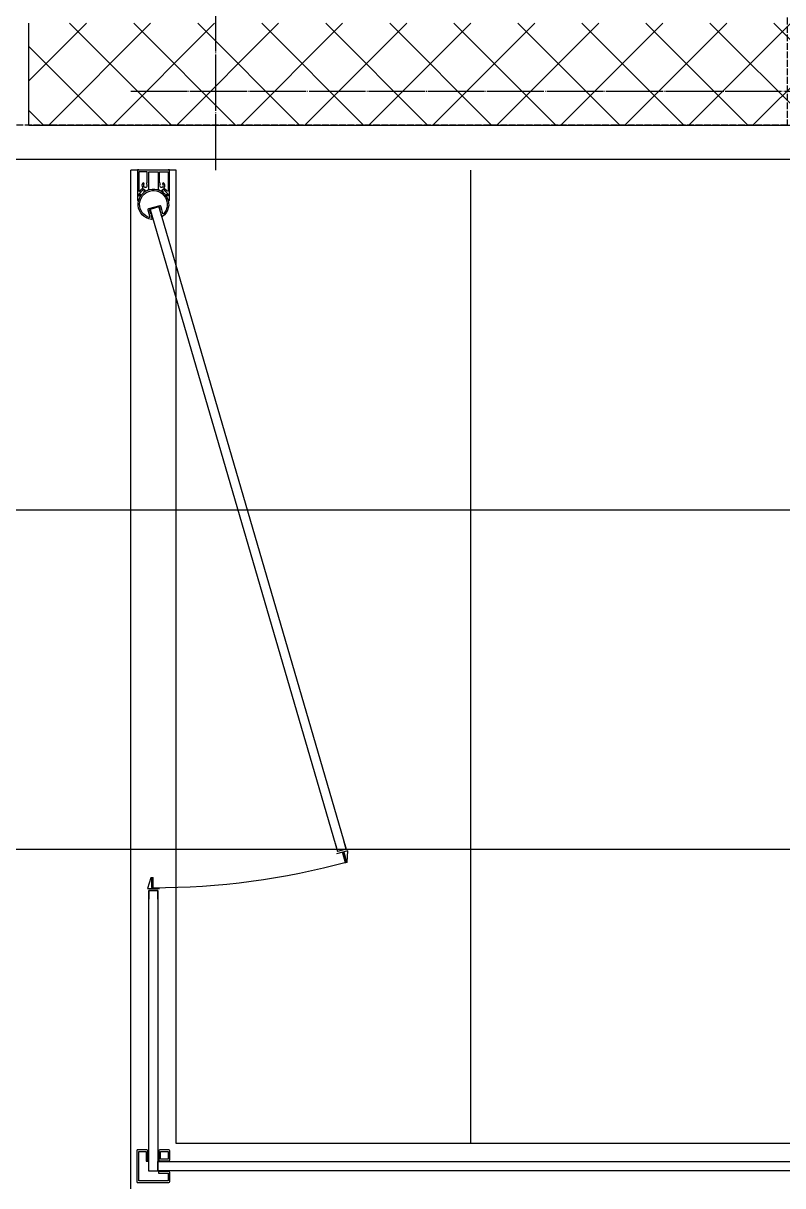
# Model space of a CAD drawing. Header units: millimetres. Extents: x 18456 to 179493, y -203649 to 469211.
# Drawn here: x 125874 to 126545, y 201753 to 202781 of the extents above; entities that cross this region are included whole.
import ezdxf

# ---------------------------------------------------------------- set-up
doc = ezdxf.new("R2010")
doc.units = ezdxf.units.MM
doc.linetypes.add('X-평면도(기본형)$0$CEN', pattern=[52.5, 50, -1, 0.5, -1])
doc.linetypes.add('X-평면도(기본형)$0$HID2', pattern=[7.5, 6, -1.5])
for name, color, linetype, true_color in [('X-평면도(기본형)$0$40HAT', 9, 'Continuous', 0x808080), ('X-평면도(기본형)$0$CEN', 1, 'X-평면도(기본형)$0$CEN', 0xff0000), ('X-평면도(기본형)$0$FIN', 9, 'Continuous', 0x808080), ('X-평면도(기본형)$0$FUR', 6, 'Continuous', 0xff00ff), ('X-평면도(기본형)$0$TIL', 5, 'Continuous', 0x0000ff), ('X-평면도(기본형)$0$UIS', 7, 'X-평면도(기본형)$0$HID2', 0x000000), ('X-평면도(기본형)$0$W2', 3, 'Continuous', 0x00ff00)]:
    doc.layers.add(name, color=color, linetype=linetype, true_color=true_color)

msp = doc.modelspace()

# ---------------------------------------------------------------- hatches: boundary and pattern name
at = {"layer": 'X-평면도(기본형)$0$40HAT'}
h = msp.add_hatch(dxfattribs=at)
h.set_pattern_fill('H3', color=256, scale=40, style=0, pattern_type=2)
h.set_pattern_definition([(315, (-175757.42, 45286.295), (28.2842712, 28.2842712), []), (45, (-175757.42, 45286.295), (-28.2842712, 28.2842712), [])])
h.paths.add_polyline_path([(125879.2, 202690.6), (125879.2, 202780.6), (127209.2, 202780.6), (127209.2, 202830.6), (127319.2, 202830.6), (127319.2, 200600.6), (126639.2, 200600.6), (126639.2, 200720.6), (125979.2, 200720.6), (125979.2, 200810.6), (127209.2, 200810.6), (127209.2, 202690.6), (125879.2, 202690.6)], flags=0)
at = {"layer": 'X-평면도(기본형)$0$FUR', "true_color": 0x808080}
for points in [[(126159.9, 202039), (126159.1, 202038.8), (126159.1, 202038.8), (126159.1, 202038.8), (126159.1, 202038.8), (126159, 202038.8), (126159, 202038.8), (126159, 202038.8), (126159, 202038.8), (126159, 202038.8), (126159, 202038.8), (126159, 202038.8), (126159, 202038.8), (126159, 202038.8), (126159, 202038.8), (126158.9, 202038.8), (126158.9, 202038.8), (126158.9, 202038.8), (126158.9, 202038.8), (126158.9, 202038.8), (126158.9, 202038.8), (126158.9, 202038.8), (126158.9, 202038.8), (126158.9, 202038.8), (126158.9, 202038.8), (126158.9, 202038.8), (126158.8, 202038.8), (126158.8, 202038.8), (126158.8, 202038.8), (126158.8, 202038.8), (126158.8, 202038.8), (126158.8, 202038.9), (126158.8, 202038.9), (126158.8, 202038.9), (126158.8, 202038.9), (126158.8, 202038.9), (126158.8, 202038.9), (126158.8, 202038.9), (126158.8, 202038.9), (126158.8, 202038.9), (126158.7, 202038.9), (126158.7, 202038.9), (126158.7, 202038.9), (126158.7, 202039), (126158.7, 202039), (126158.7, 202039), (126158.7, 202039), (126156.2, 202047.4), (126156.2, 202047.4), (126156.2, 202047.4), (126156.2, 202047.4), (126156.2, 202047.4), (126156.2, 202047.4), (126156.2, 202047.4), (126156.2, 202047.4), (126156.2, 202047.4), (126156.2, 202047.5), (126156.2, 202047.5), (126156.2, 202047.5), (126156.2, 202047.5), (126156.2, 202047.5), (126156.2, 202047.5), (126156.2, 202047.5), (126156.2, 202047.5), (126156.2, 202047.5), (126156.2, 202047.5), (126156.2, 202047.6), (126156.2, 202047.6), (126156.2, 202047.6), (126156.2, 202047.6), (126156.3, 202047.6), (126156.3, 202047.6), (126156.3, 202047.6), (126156.3, 202047.6), (126156.3, 202047.6), (126156.3, 202047.6), (126156.3, 202047.6), (126156.3, 202047.7), (126156.3, 202047.7), (126156.3, 202047.7), (126156.3, 202047.7), (126156.3, 202047.7), (126156.3, 202047.7), (126156.3, 202047.7), (126156.4, 202047.7), (126156.4, 202047.7), (126156.4, 202047.7), (126156.4, 202047.7), (126156.4, 202047.7), (126156.4, 202047.7), (126156.4, 202047.7), (126156.4, 202047.7), (126156.4, 202047.7), (126156.4, 202047.7), (126157, 202047.9), (126157, 202047.9), (126157, 202047.9), (126157, 202047.9), (126157, 202047.9), (126157, 202047.9), (126157.1, 202047.9), (126157.1, 202047.9), (126157.1, 202047.9), (126157.1, 202047.9), (126157.1, 202047.9), (126157.1, 202047.9), (126157.2, 202047.9), (126157.2, 202047.9), (126157.2, 202047.9), (126157.2, 202047.9), (126157.2, 202047.9), (126157.2, 202047.9), (126157.3, 202047.9), (126157.3, 202047.9), (126157.3, 202047.9), (126157.3, 202047.8), (126157.3, 202047.8), (126157.3, 202047.8), (126157.4, 202047.8), (126157.4, 202047.8), (126157.4, 202047.8), (126157.4, 202047.8), (126157.4, 202047.8), (126157.4, 202047.8), (126157.4, 202047.8), (126157.5, 202047.7), (126157.5, 202047.7), (126157.5, 202047.7), (126157.5, 202047.7), (126157.5, 202047.7), (126157.5, 202047.7), (126157.5, 202047.7), (126157.5, 202047.6), (126157.5, 202047.6), (126157.5, 202047.6), (126157.5, 202047.6), (126157.6, 202047.6), (126157.6, 202047.6), (126157.6, 202047.6), (126157.6, 202047.5), (126157.6, 202047.5)], [(125987.8, 202025.6), (125988.6, 202025.6), (125988.6, 202025.6), (125988.6, 202025.6), (125988.6, 202025.6), (125988.6, 202025.6), (125988.6, 202025.6), (125988.6, 202025.6), (125988.6, 202025.6), (125988.7, 202025.6), (125988.7, 202025.6), (125988.7, 202025.6), (125988.7, 202025.6), (125988.7, 202025.6), (125988.7, 202025.6), (125988.7, 202025.6), (125988.7, 202025.6), (125988.7, 202025.6), (125988.7, 202025.6), (125988.7, 202025.6), (125988.8, 202025.6), (125988.8, 202025.6), (125988.8, 202025.6), (125988.8, 202025.6), (125988.8, 202025.6), (125988.8, 202025.6), (125988.8, 202025.5), (125988.8, 202025.5), (125988.8, 202025.5), (125988.8, 202025.5), (125988.8, 202025.5), (125988.8, 202025.5), (125988.8, 202025.5), (125988.8, 202025.5), (125988.8, 202025.5), (125988.8, 202025.5), (125988.9, 202025.5), (125988.9, 202025.5), (125988.9, 202025.4), (125988.9, 202025.4), (125988.9, 202025.4), (125988.9, 202025.4), (125988.9, 202025.4), (125988.9, 202025.4), (125988.9, 202025.4), (125988.9, 202025.4), (125988.9, 202025.4), (125989.1, 202016.6), (125989.1, 202016.6), (125989.1, 202016.6), (125989.1, 202016.6), (125989.1, 202016.6), (125989.1, 202016.6), (125989.1, 202016.6), (125989.1, 202016.5), (125989.1, 202016.5), (125989.1, 202016.5), (125989.1, 202016.5), (125989.1, 202016.5), (125989.1, 202016.5), (125989.1, 202016.5), (125989.1, 202016.5), (125989.1, 202016.5), (125989.1, 202016.5), (125989.1, 202016.5), (125989.1, 202016.4), (125989.1, 202016.4), (125989.1, 202016.4), (125989, 202016.4), (125989, 202016.4), (125989, 202016.4), (125989, 202016.4), (125989, 202016.4), (125989, 202016.4), (125989, 202016.4), (125989, 202016.4), (125989, 202016.4), (125989, 202016.4), (125989, 202016.4), (125989, 202016.3), (125988.9, 202016.3), (125988.9, 202016.3), (125988.9, 202016.3), (125988.9, 202016.3), (125988.9, 202016.3), (125988.9, 202016.3), (125988.9, 202016.3), (125988.9, 202016.3), (125988.9, 202016.3), (125988.9, 202016.3), (125988.8, 202016.3), (125988.8, 202016.3), (125988.8, 202016.3), (125988.8, 202016.3), (125988.3, 202016.3), (125988.3, 202016.3), (125988.2, 202016.3), (125988.2, 202016.3), (125988.2, 202016.3), (125988.2, 202016.3), (125988.2, 202016.3), (125988.2, 202016.3), (125988.1, 202016.3), (125988.1, 202016.3), (125988.1, 202016.3), (125988.1, 202016.3), (125988.1, 202016.4), (125988.1, 202016.4), (125988, 202016.4), (125988, 202016.4), (125988, 202016.4), (125988, 202016.4), (125988, 202016.4), (125988, 202016.4), (125988, 202016.4), (125987.9, 202016.4), (125987.9, 202016.4), (125987.9, 202016.5), (125987.9, 202016.5), (125987.9, 202016.5), (125987.9, 202016.5), (125987.9, 202016.5), (125987.9, 202016.5), (125987.9, 202016.5), (125987.8, 202016.6), (125987.8, 202016.6), (125987.8, 202016.6), (125987.8, 202016.6), (125987.8, 202016.6), (125987.8, 202016.6), (125987.8, 202016.6), (125987.8, 202016.7), (125987.8, 202016.7), (125987.8, 202016.7), (125987.8, 202016.7), (125987.8, 202016.7), (125987.8, 202016.7), (125987.8, 202016.8), (125987.8, 202016.8), (125987.8, 202016.8), (125987.8, 202016.8)]]:
    msp.add_hatch(color=8, dxfattribs=at).paths.add_polyline_path(points, flags=0)

# ---------------------------------------------------------------- linework, layer by layer
at = {"layer": 'X-평면도(기본형)$0$CEN'}
for p, q in [((126044.2, 202650.6), (126044.2, 204415.6)), ((125969.2, 202720.6), (127299.2, 202720.6))]:
    msp.add_line(p, q, dxfattribs=at)
at = {"layer": 'X-평면도(기본형)$0$FIN'}
msp.add_line((124359.2, 202660.6), (127179.2, 202660.6), dxfattribs=at)
at = {"layer": 'X-평면도(기본형)$0$FUR', "color": 4, "ltscale": 3, "true_color": 0x00ffff}
for p, q in [((126009.2, 202650.6), (125969.2, 202650.6)), ((125969.2, 201750.6), (125969.2, 202650.6)), ((126009.2, 201790.6), (126009.2, 202650.6)), ((127169.2, 201790.6), (126009.2, 201790.6))]:
    msp.add_line(p, q, dxfattribs=at)
at = {"layer": 'X-평면도(기본형)$0$FUR', "color": 8, "true_color": 0x808080}
for p, q in [((125975, 202650.9), (125975, 202624.3)), ((125976.3, 202650.9), (125975, 202650.9)), ((125976.3, 202650.6), (125976.3, 202650.9)), ((126002.1, 202650.6), (125976.3, 202650.6)), ((125976.3, 202649.3), (125976.3, 202632.3)), ((125983.8, 202649.3), (125976.3, 202649.3)), ((125983.8, 202639.5), (125983.8, 202649.3)), ((125985.1, 202649.3), (125993.3, 202649.3)), ((125985.1, 202633.3), (125985.1, 202649.3)), ((125993.3, 202649.3), (125993.3, 202633.3)), ((125994.6, 202649.3), (126002.1, 202649.3)), ((125994.6, 202639.5), (125994.6, 202649.3)), ((126002.1, 202650.9), (126002.1, 202650.6)), ((126003.4, 202650.9), (126002.1, 202650.9)), ((126002.1, 202649.3), (126002.1, 202632.3)), ((126003.4, 202624.3), (126003.4, 202650.9)), ((125976.7, 202627.8), (125975.8, 202628.7)), ((125976.3, 202632.3), (125976.9, 202632.3)), ((125980.9, 202633.8), (125981.8, 202632.9)), ((125996.6, 202632.9), (125997.5, 202633.8)), ((126002.1, 202632.3), (126001.5, 202632.3)), ((126002.6, 202628.7), (126001.7, 202627.8)), ((125975.5, 202623.8), (125975.7, 202623.8)), ((125984.3, 202615.6), (125986, 202609.2)), ((125994.8, 202619.3), (125984.9, 202616.7)), ((125985.7, 202615.4), (125986.4, 202612.8)), ((125994.1, 202618.2), (125986, 202616)), ((125994, 202618.2), (125986.2, 202616.1)), ((125986.2, 202616.1), (126151.7, 202048.6)), ((125994, 202618.2), (126159.4, 202050.7)), ((125995.5, 202615.3), (125994.8, 202617.9)), ((125994.9, 202615.1), (125995.5, 202615.3)), ((125995.7, 202613.3), (125994.9, 202615.1)), ((125997.6, 202612.3), (125995.9, 202618.7)), ((126002.7, 202623.8), (126002.9, 202623.8)), ((125986.4, 202612.8), (125987, 202613)), ((125987, 202613), (125987.1, 202611)), ((125987.1, 202611), (125987.6, 202609)), ((125987.6, 202607.1), (125987.5, 202607.1)), ((125987.6, 202609), (125988, 202609.1)), ((125988, 202609.1), (125987.9, 202607.5)), ((125996.2, 202611.3), (125995.7, 202613.3)), ((125995.9, 202611.2), (125996.2, 202611.3)), ((125996.7, 202609.9), (125995.9, 202611.2)), ((125997.4, 202609.7), (125997.3, 202609.7)), ((126149.7, 202056), (126151.7, 202048.6)), ((126159.4, 202050.7), (126151.7, 202048.6)), ((126159.4, 202050.7), (126151.7, 202048.6)), ((126159.4, 202050.7), (126157.4, 202058.1)), ((126161.1, 202049.3), (126150.9, 202046.6)), ((126156, 202048), (126156, 202048)), ((126156, 202048), (126156.2, 202047.4)), ((126156.2, 202047.4), (126158.7, 202039)), ((126157, 202047.9), (126156.4, 202047.7)), ((126157.6, 202047.5), (126159.9, 202039)), ((126160.5, 202039.4), (126161.1, 202049.3)), ((126160.3, 202039.1), (126159.1, 202038.8)), ((125987, 202025.4), (125983.9, 202016)), ((125987.3, 202025.6), (125988.6, 202025.6)), ((125987.8, 202016.8), (125987.8, 202025.6)), ((125989.1, 202016.6), (125988.9, 202025.4)), ((125983.9, 202016), (125994.5, 202016)), ((125985.2, 202014.3), (125993.2, 202014.3)), ((125985.2, 202014.3), (125985.2, 202006.6)), ((125993.2, 202014.3), (125985.2, 202014.3)), ((125993.2, 202014.3), (125985.2, 202014.3)), ((125985.3, 202014.3), (125993.1, 202014.3)), ((125988.3, 202016.3), (125988.8, 202016.3)), ((125989.2, 202016), (125989.1, 202016.6)), ((125989.2, 202016), (125989.2, 202016)), ((125993.2, 202006.6), (125993.2, 202014.3)), ((125974.7, 201756.1), (125974.7, 201785.1)), ((125983.4, 201785.1), (125974.7, 201785.1)), ((125982.9, 201783.6), (125982.9, 201775.1)), ((125984.4, 201775.1), (125984.4, 201784.1)), ((125993.9, 201784.1), (125993.9, 201775.3)), ((126002.7, 201785.1), (125994.9, 201785.1)), ((125995.4, 201776.8), (125995.4, 201783.6)), ((126002.2, 201783.6), (126002.2, 201776.8)), ((126003.7, 201776.3), (126003.7, 201784.1)), ((125982.9, 201775.1), (125984.4, 201775.1)), ((125993.9, 201775.3), (126002.7, 201775.3)), ((126002.2, 201776.8), (125995.4, 201776.8)), ((125993.7, 201765.8), (125993.7, 201764.3)), ((126002.7, 201765.8), (125993.7, 201765.8)), ((125993.7, 201764.3), (126002.2, 201764.3)), ((126002.2, 201764.3), (126002.2, 201757.6)), ((126003.7, 201757.1), (126003.7, 201764.8)), ((125974.7, 201756.1), (126002.7, 201756.1))]:
    msp.add_line(p, q, dxfattribs=at)
for points in [[(125993.2, 202014.3), (125993.2, 201766.1), (125985.2, 201766.1), (125985.2, 202014.3)], [(126002.2, 201757.6), (125976.2, 201757.6), (125976.2, 201783.6), (125982.9, 201783.6)], [(125995.4, 201783.6), (126002.2, 201783.6)]]:
    msp.add_lwpolyline(points, dxfattribs=at)
msp.add_lwpolyline([(127154.2, 201766.6), (125993.2, 201766.6), (125993.2, 201774.6), (127154.2, 201774.6)], close=True, dxfattribs=at)
for centre, radius, start, end in [((125982.1, 202637.3), 3, 136.0571, 220.0094), ((125979.4, 202635), 0.5, 303.8919, 40.0094), ((125980.4, 202638.9), 0.65, 316.0571, 136.0571), ((125982.1, 202637.3), 1.7, 136.0571, 43.9429), ((125983.8, 202638.9), 0.65, 89.3015, 223.9429), ((125994.6, 202638.9), 0.65, 316.0571, 90.6985), ((125996.3, 202637.3), 1.7, 136.0571, 43.9429), ((125998, 202638.9), 0.65, 43.9429, 223.9429), ((125996.3, 202637.3), 3, 319.9906, 43.9429), ((125999, 202635), 0.5, 139.9906, 236.1081), ((125989.2, 202620.5), 15.7, 121.7785, 148.2215), ((125989.2, 202620.5), 13.5, 144.4972, 164.2082), ((125989.2, 202620.5), 14.5, 144.4972, 149.3755), ((125989.2, 202620.5), 17, 123.8919, 136.126), ((125977.8, 202628.6), 0.5, 324.4972, 144.4972), ((125981.1, 202631.9), 0.5, 125.5028, 305.5028), ((125989.2, 202620.5), 14.5, 120.6245, 125.5028), ((125989.2, 202620.5), 13.5, 107.6802, 125.5028), ((125989.2, 202620.5), 13.5, 54.4972, 72.3198), ((125989.2, 202620.5), 14.5, 54.4972, 59.3755), ((125997.3, 202631.9), 0.5, 234.4972, 54.4972), ((125989.2, 202620.5), 15.7, 31.7785, 58.2215), ((125989.2, 202620.5), 17, 43.874, 56.1081), ((126000.6, 202628.6), 0.5, 35.5028, 215.5028), ((125989.2, 202620.5), 13.5, 15.7918, 35.5028), ((125989.2, 202620.5), 14.5, 30.6245, 35.5028), ((125975.5, 202624.3), 0.5, 180, 270), ((125975.7, 202624.3), 0.5, 270, 344.2082), ((125985.1, 202615.8), 0.9, 105, 195), ((125986.2, 202615.5), 0.5, 105, 195), ((125994.3, 202617.7), 0.5, 15, 105), ((125995, 202618.4), 0.9, 15, 105), ((126002.7, 202624.3), 0.5, 195.7918, 270), ((126002.9, 202624.3), 0.5, 270, 0), ((126156.5, 202047.4), 0.3, 105, 196.5984), ((126157.1, 202047.4), 0.5, 15, 105), ((125989.2, 202670.5), 653.8, 269.9934, 285.1928), ((126159, 202039.1), 0.3, 196.5984, 285), ((126160.2, 202039.4), 0.3, 285, 358.138), ((125987.3, 202025.4), 0.3, 90, 163.138), ((125988.6, 202025.4), 0.3, 1.5984, 90), ((125988.3, 202016.8), 0.5, 180, 270), ((125988.8, 202016.6), 0.3, 270, 1.5984), ((125983.4, 201784.1), 1, 0, 90), ((125994.9, 201784.1), 1, 90, 180), ((126002.7, 201784.1), 1, 0, 90), ((126002.7, 201776.3), 1, 270, 0), ((126002.7, 201764.8), 1, 0, 90), ((126002.7, 201757.1), 1, 270, 0)]:
    msp.add_arc(centre, radius, start, end, dxfattribs=at)
at = {"layer": 'X-평면도(기본형)$0$FUR', "color": 8, "true_color": 0x808080, "extrusion": (0, 0, -1)}
for centre, radius, start, end in [((-125989.2, 202620.5), 13.5, 277.1916, 232.8084), ((-125989.2, 202620.5), 12.2, 287.0509, 222.9491), ((-125985.7, 202609.1), 0.3, 165, 287.0509), ((-125987.4, 202607.6), 0.5, 181.8306, 255), ((-125997.2, 202610.2), 0.5, 255, 328.1694), ((-125997.9, 202612.4), 0.3, 222.9491, 345)]:
    msp.add_arc(centre, radius, start, end, dxfattribs=at)
at = {"layer": 'X-평면도(기본형)$0$TIL'}
for p, q in [((126269.2, 202650.6), (126269.2, 201790.6)), ((124969.2, 202350.6), (127069.2, 202350.6)), ((124969.2, 202050.6), (127069.2, 202050.6))]:
    msp.add_line(p, q, dxfattribs=at)
at = {"layer": 'X-평면도(기본형)$0$UIS'}
msp.add_lwpolyline([(126759.2, 202690.6), (126759.2, 203715.6), (126549.2, 203715.6), (126549.2, 202690.6), (124329.2, 202690.6), (124329.2, 200810.6), (124554.2, 200810.6), (124554.2, 195575.6), (129729.2, 195575.6), (129729.2, 195830.6), (129589.2, 195830.6), (129589.2, 196600.6), (130039.2, 196600.6)], dxfattribs=at)
at = {"layer": 'X-평면도(기본형)$0$W2'}
for q in [(125879.2, 202780.6), (127209.2, 202690.6)]:
    msp.add_line((125879.2, 202690.6), q, dxfattribs=at)

doc.saveas('drawing.dxf')
